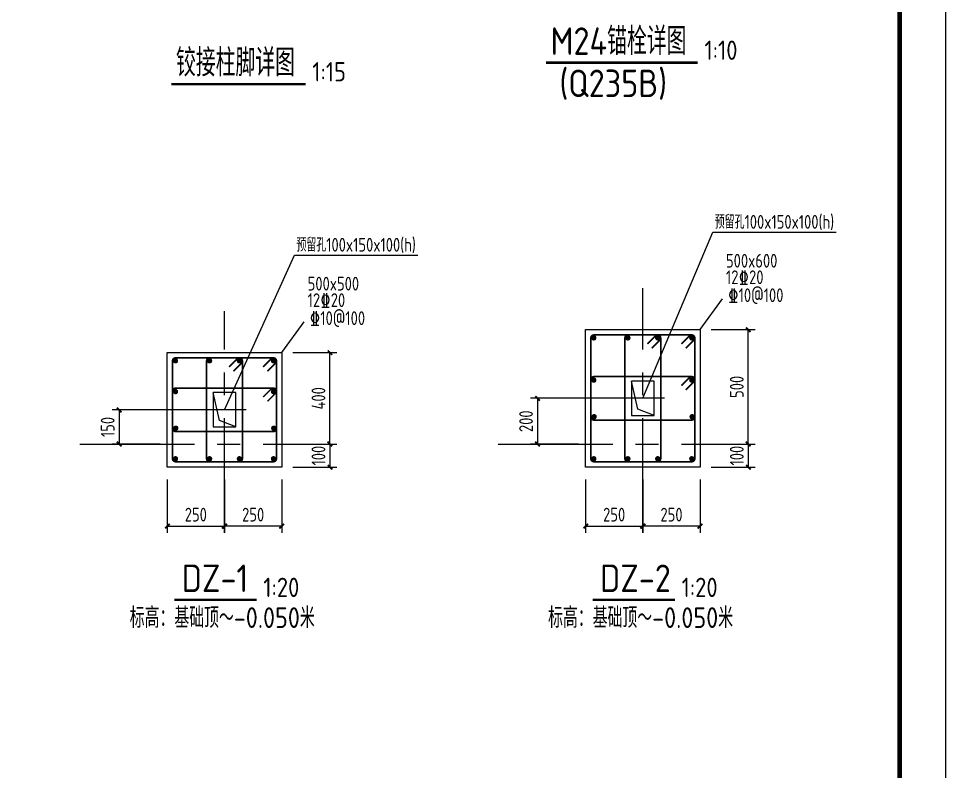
# Model space of a CAD drawing. Header units: millimetres. Extents: x 865490 to 879904, y 39442 to 44891.
# Drawn here: x 870354 to 870556, y 39725 to 39889.3 of the extents above; entities that cross this region are included whole.
import ezdxf

# ---------------------------------------------------------------- set-up
doc = ezdxf.new("R2010")
doc.units = ezdxf.units.MM
doc.header["$LTSCALE"] = 1000
doc.header["$MEASUREMENT"] = 0
doc.linetypes.add('CENTER', pattern=[2, 1.25, -0.25, 0.25, -0.25])
doc.linetypes.add('DOTE', pattern=[2.42, 2, -0.2, 0.02, -0.2])
for name, color, linetype in [('DIM', 7, 'Continuous'), ('DIM_SYMB', 3, 'Continuous'), ('DOTE', 1, 'DOTE'), ('PUB_TEXT', 7, 'Continuous'), ('图层4', 4, 'Continuous'), ('柱', 2, 'Continuous'), ('柱平法箍筋', 24, 'Continuous'), ('柱平法纵筋', 7, 'Continuous'), ('柱集中标注', 2, 'Continuous')]:
    doc.layers.add(name, color=color, linetype=linetype)
doc.styles.add('GBHZ', font='gbenor.shx', dxfattribs={"width": 0.9, "bigfont": 'gbcbig.shx'})
doc.dimstyles.new('Y20', dxfattribs={"dimscale": 0, "dimtxt": 3, "dimasz": 0.01, "dimexe": 1.5, "dimexo": 0.03, "dimgap": 1, "dimtad": 1, "dimdec": 0, "dimlfac": 20, "dimzin": 0, "dimdsep": 46, "dimtxsty": 'GBHZ', "dimblk1": 'DX', "dimblk2": 'DX', "dimsah": 1, "dimcen": 0.09, "dimdle": 1, "dimadec": 0, "dimazin": 0, "dimtfac": 1, "dimtdec": 0, "dimtix": 1, "dimtmove": 2, "dimatfit": 3, "dimldrblk": 'DX', "dimfxl": 0, "dimtolj": 1, "dimtzin": 0, "dimarcsym": 0})

# ---------------------------------------------------------------- blocks, each defined once
blk = doc.blocks.new('DX')
at = {"color": 0, "linetype": 'ByBlock', "const_width": 40}
blk.add_lwpolyline([(-54, -51), (46, 49)], dxfattribs=at)
blk = doc.blocks.new('*D1730')
at = {"layer": 'Defpoints', "color": 0, "linetype": 'ByBlock', "transparency": 16777216}
for p in [(870386.35, 39788.76), (870398.85, 39788.76), (870398.85, 39778.57)]:
    blk.add_point(p, dxfattribs=at)
at = {"layer": 'dim', "color": 0, "linetype": 'ByBlock', "lineweight": -2, "transparency": 16777216}
for p, q in [((870386.35, 39788.73), (870386.35, 39777.07)), ((870398.85, 39788.73), (870398.85, 39777.07)), ((870386.36, 39778.57), (870398.84, 39778.57))]:
    blk.add_line(p, q, dxfattribs=at)
at = {"layer": 'dim', "color": 0, "linetype": 'ByBlock', "lineweight": -2, "transparency": 16777216, "xscale": 0.01, "yscale": 0.01, "zscale": 0.01, "rotation": 180}
blk.add_blockref('DX', (870386.35, 39778.57), dxfattribs=at)
at = {"layer": 'dim', "color": 0, "linetype": 'ByBlock', "lineweight": -2, "transparency": 16777216, "xscale": 0.01, "yscale": 0.01, "zscale": 0.01}
blk.add_blockref('DX', (870398.85, 39778.57), dxfattribs=at)
at = {"layer": 'dim', "color": 0, "linetype": 'ByBlock', "transparency": 16777216, "insert": (870392.6, 39781.07), "char_height": 3, "attachment_point": 5, "style": 'GBHZ'}
blk.add_mtext('\\A1;250', dxfattribs=at)
blk = doc.blocks.new('*D1731')
at = {"layer": 'Defpoints', "color": 0, "linetype": 'ByBlock', "transparency": 16777216}
for p in [(870413.74, 39816.44), (870421.84, 39816.44), (870413.74, 39796.44)]:
    blk.add_point(p, dxfattribs=at)
at = {"layer": 'dim', "color": 0, "linetype": 'ByBlock', "lineweight": -2, "transparency": 16777216}
for p, q in [((870413.77, 39816.44), (870423.34, 39816.44)), ((870421.84, 39796.45), (870421.84, 39816.43)), ((870413.77, 39796.44), (870423.34, 39796.44))]:
    blk.add_line(p, q, dxfattribs=at)
at = {"layer": 'dim', "color": 0, "linetype": 'ByBlock', "lineweight": -2, "transparency": 16777216, "xscale": 0.01, "yscale": 0.01, "zscale": 0.01}
for p, rotation in [((870421.84, 39816.44), 90), ((870421.84, 39796.44), 270)]:
    blk.add_blockref('DX', p, dxfattribs=dict(at, rotation=rotation))
at = {"layer": 'dim', "color": 0, "linetype": 'ByBlock', "transparency": 16777216, "insert": (870419.34, 39806.44), "char_height": 3, "attachment_point": 5, "rotation": 90, "style": 'GBHZ'}
blk.add_mtext('\\A1;400', dxfattribs=at)
blk = doc.blocks.new('*D1732')
at = {"layer": 'Defpoints', "color": 0, "linetype": 'ByBlock', "transparency": 16777216}
for p in [(870413.74, 39796.44), (870413.74, 39791.44), (870421.84, 39791.44)]:
    blk.add_point(p, dxfattribs=at)
at = {"layer": 'dim', "color": 0, "linetype": 'ByBlock', "lineweight": -2, "transparency": 16777216}
for p, q in [((870413.77, 39796.44), (870423.34, 39796.44)), ((870421.84, 39796.45), (870421.84, 39796.46)), ((870421.84, 39796.44), (870421.84, 39791.44)), ((870413.77, 39791.44), (870423.34, 39791.44)), ((870421.84, 39791.43), (870421.84, 39791.42))]:
    blk.add_line(p, q, dxfattribs=at)
at = {"layer": 'dim', "color": 0, "linetype": 'ByBlock', "lineweight": -2, "transparency": 16777216, "xscale": 0.01, "yscale": 0.01, "zscale": 0.01}
for p, rotation in [((870421.84, 39796.44), 270), ((870421.84, 39791.44), 90)]:
    blk.add_blockref('DX', p, dxfattribs=dict(at, rotation=rotation))
at = {"layer": 'dim', "color": 0, "linetype": 'ByBlock', "transparency": 16777216, "insert": (870419.34, 39793.94), "char_height": 3, "attachment_point": 5, "rotation": 90, "style": 'GBHZ'}
blk.add_mtext('\\A1;100', dxfattribs=at)
blk = doc.blocks.new('*D1733')
at = {"layer": 'Defpoints', "color": 0, "linetype": 'ByBlock', "transparency": 16777216}
for p in [(870398.85, 39788.76), (870411.35, 39788.76), (870398.85, 39778.57)]:
    blk.add_point(p, dxfattribs=at)
at = {"layer": 'dim', "color": 0, "linetype": 'ByBlock', "lineweight": -2, "transparency": 16777216}
for p, q in [((870398.85, 39788.73), (870398.85, 39777.07)), ((870411.35, 39788.73), (870411.35, 39777.07)), ((870411.34, 39778.57), (870398.86, 39778.57))]:
    blk.add_line(p, q, dxfattribs=at)
at = {"layer": 'dim', "color": 0, "linetype": 'ByBlock', "lineweight": -2, "transparency": 16777216, "xscale": 0.01, "yscale": 0.01, "zscale": 0.01, "rotation": 180}
blk.add_blockref('DX', (870398.85, 39778.57), dxfattribs=at)
at = {"layer": 'dim', "color": 0, "linetype": 'ByBlock', "lineweight": -2, "transparency": 16777216, "xscale": 0.01, "yscale": 0.01, "zscale": 0.01}
blk.add_blockref('DX', (870411.35, 39778.57), dxfattribs=at)
at = {"layer": 'dim', "color": 0, "linetype": 'ByBlock', "transparency": 16777216, "insert": (870405.1, 39781.07), "char_height": 3, "attachment_point": 5, "style": 'GBHZ'}
blk.add_mtext('\\A1;250', dxfattribs=at)
blk = doc.blocks.new('*D1734')
at = {"layer": 'Defpoints', "color": 0, "linetype": 'ByBlock', "transparency": 16777216}
for p in [(870384.86, 39803.94), (870375.89, 39796.44), (870384.86, 39796.44)]:
    blk.add_point(p, dxfattribs=at)
at = {"layer": 'dim', "color": 0, "linetype": 'ByBlock', "lineweight": -2, "transparency": 16777216}
for p, q in [((870384.83, 39803.94), (870374.39, 39803.94)), ((870375.89, 39803.93), (870375.89, 39796.45)), ((870384.83, 39796.44), (870374.39, 39796.44))]:
    blk.add_line(p, q, dxfattribs=at)
at = {"layer": 'dim', "color": 0, "linetype": 'ByBlock', "lineweight": -2, "transparency": 16777216, "xscale": 0.01, "yscale": 0.01, "zscale": 0.01}
for p, rotation in [((870375.89, 39803.94), 90), ((870375.89, 39796.44), 270)]:
    blk.add_blockref('DX', p, dxfattribs=dict(at, rotation=rotation))
at = {"layer": 'dim', "color": 0, "linetype": 'ByBlock', "transparency": 16777216, "insert": (870373.39, 39800.19), "char_height": 3, "attachment_point": 5, "rotation": 90, "style": 'GBHZ'}
blk.add_mtext('\\A1;150', dxfattribs=at)
blk = doc.blocks.new('*D1951')
at = {"layer": 'Defpoints', "color": 0, "linetype": 'ByBlock', "transparency": 16777216}
for p in [(870477.55, 39788.76), (870490.05, 39788.76), (870490.05, 39778.57)]:
    blk.add_point(p, dxfattribs=at)
at = {"layer": 'dim', "color": 0, "linetype": 'ByBlock', "lineweight": -2, "transparency": 16777216}
for p, q in [((870477.55, 39788.73), (870477.55, 39777.07)), ((870490.05, 39788.73), (870490.05, 39777.07)), ((870477.56, 39778.57), (870490.04, 39778.57))]:
    blk.add_line(p, q, dxfattribs=at)
at = {"layer": 'dim', "color": 0, "linetype": 'ByBlock', "lineweight": -2, "transparency": 16777216, "xscale": 0.01, "yscale": 0.01, "zscale": 0.01, "rotation": 180}
blk.add_blockref('DX', (870477.55, 39778.57), dxfattribs=at)
at = {"layer": 'dim', "color": 0, "linetype": 'ByBlock', "lineweight": -2, "transparency": 16777216, "xscale": 0.01, "yscale": 0.01, "zscale": 0.01}
blk.add_blockref('DX', (870490.05, 39778.57), dxfattribs=at)
at = {"layer": 'dim', "color": 0, "linetype": 'ByBlock', "transparency": 16777216, "insert": (870483.8, 39781.07), "char_height": 3, "attachment_point": 5, "style": 'GBHZ'}
blk.add_mtext('\\A1;250', dxfattribs=at)
blk = doc.blocks.new('*D1952')
at = {"layer": 'Defpoints', "color": 0, "linetype": 'ByBlock', "transparency": 16777216}
for p in [(870504.94, 39821.44), (870513.04, 39821.44), (870504.94, 39796.44)]:
    blk.add_point(p, dxfattribs=at)
at = {"layer": 'dim', "color": 0, "linetype": 'ByBlock', "lineweight": -2, "transparency": 16777216}
for p, q in [((870504.97, 39821.44), (870514.54, 39821.44)), ((870513.04, 39796.45), (870513.04, 39821.43)), ((870504.97, 39796.44), (870514.54, 39796.44))]:
    blk.add_line(p, q, dxfattribs=at)
at = {"layer": 'dim', "color": 0, "linetype": 'ByBlock', "lineweight": -2, "transparency": 16777216, "xscale": 0.01, "yscale": 0.01, "zscale": 0.01}
for p, rotation in [((870513.04, 39821.44), 90), ((870513.04, 39796.44), 270)]:
    blk.add_blockref('DX', p, dxfattribs=dict(at, rotation=rotation))
at = {"layer": 'dim', "color": 0, "linetype": 'ByBlock', "transparency": 16777216, "insert": (870510.54, 39808.94), "char_height": 3, "attachment_point": 5, "rotation": 90, "style": 'GBHZ'}
blk.add_mtext('\\A1;500', dxfattribs=at)
blk = doc.blocks.new('*D1953')
at = {"layer": 'Defpoints', "color": 0, "linetype": 'ByBlock', "transparency": 16777216}
for p in [(870504.94, 39796.44), (870504.94, 39791.44), (870513.04, 39791.44)]:
    blk.add_point(p, dxfattribs=at)
at = {"layer": 'dim', "color": 0, "linetype": 'ByBlock', "lineweight": -2, "transparency": 16777216}
for p, q in [((870504.97, 39796.44), (870514.54, 39796.44)), ((870513.04, 39796.45), (870513.04, 39796.46)), ((870513.04, 39796.44), (870513.04, 39791.44)), ((870504.97, 39791.44), (870514.54, 39791.44)), ((870513.04, 39791.43), (870513.04, 39791.42))]:
    blk.add_line(p, q, dxfattribs=at)
at = {"layer": 'dim', "color": 0, "linetype": 'ByBlock', "lineweight": -2, "transparency": 16777216, "xscale": 0.01, "yscale": 0.01, "zscale": 0.01}
for p, rotation in [((870513.04, 39796.44), 270), ((870513.04, 39791.44), 90)]:
    blk.add_blockref('DX', p, dxfattribs=dict(at, rotation=rotation))
at = {"layer": 'dim', "color": 0, "linetype": 'ByBlock', "transparency": 16777216, "insert": (870510.54, 39793.94), "char_height": 3, "attachment_point": 5, "rotation": 90, "style": 'GBHZ'}
blk.add_mtext('\\A1;100', dxfattribs=at)
blk = doc.blocks.new('*D1954')
at = {"layer": 'Defpoints', "color": 0, "linetype": 'ByBlock', "transparency": 16777216}
for p in [(870490.05, 39788.76), (870502.55, 39788.76), (870490.05, 39778.57)]:
    blk.add_point(p, dxfattribs=at)
at = {"layer": 'dim', "color": 0, "linetype": 'ByBlock', "lineweight": -2, "transparency": 16777216}
for p, q in [((870490.05, 39788.73), (870490.05, 39777.07)), ((870502.55, 39788.73), (870502.55, 39777.07)), ((870502.54, 39778.57), (870490.06, 39778.57))]:
    blk.add_line(p, q, dxfattribs=at)
at = {"layer": 'dim', "color": 0, "linetype": 'ByBlock', "lineweight": -2, "transparency": 16777216, "xscale": 0.01, "yscale": 0.01, "zscale": 0.01, "rotation": 180}
blk.add_blockref('DX', (870490.05, 39778.57), dxfattribs=at)
at = {"layer": 'dim', "color": 0, "linetype": 'ByBlock', "lineweight": -2, "transparency": 16777216, "xscale": 0.01, "yscale": 0.01, "zscale": 0.01}
blk.add_blockref('DX', (870502.55, 39778.57), dxfattribs=at)
at = {"layer": 'dim', "color": 0, "linetype": 'ByBlock', "transparency": 16777216, "insert": (870496.3, 39781.07), "char_height": 3, "attachment_point": 5, "style": 'GBHZ'}
blk.add_mtext('\\A1;250', dxfattribs=at)
blk = doc.blocks.new('*D1950')
at = {"layer": 'Defpoints', "color": 0, "linetype": 'ByBlock', "transparency": 16777216}
for p in [(870476.06, 39806.44), (870467.09, 39796.44), (870476.06, 39796.44)]:
    blk.add_point(p, dxfattribs=at)
at = {"layer": 'dim', "color": 0, "linetype": 'ByBlock', "lineweight": -2, "transparency": 16777216}
for p, q in [((870476.03, 39806.44), (870465.59, 39806.44)), ((870467.09, 39806.43), (870467.09, 39796.45)), ((870476.03, 39796.44), (870465.59, 39796.44))]:
    blk.add_line(p, q, dxfattribs=at)
at = {"layer": 'dim', "color": 0, "linetype": 'ByBlock', "lineweight": -2, "transparency": 16777216, "xscale": 0.01, "yscale": 0.01, "zscale": 0.01}
for p, rotation in [((870467.09, 39806.44), 90), ((870467.09, 39796.44), 270)]:
    blk.add_blockref('DX', p, dxfattribs=dict(at, rotation=rotation))
at = {"layer": 'dim', "color": 0, "linetype": 'ByBlock', "transparency": 16777216, "insert": (870464.59, 39801.44), "char_height": 3, "attachment_point": 5, "rotation": 90, "style": 'GBHZ'}
blk.add_mtext('\\A1;200', dxfattribs=at)

msp = doc.modelspace()

# ---------------------------------------------------------------- linework, layer by layer
at = {"color": 0}
msp.add_line((870556.028, 40042.259), (870556.028, 39448.259), dxfattribs=at)
at = {"color": 0, "const_width": 1}
msp.add_lwpolyline([(870546.028, 39458.259), (869740.028, 39458.259), (869740.028, 40032.259), (870546.028, 40032.259)], close=True, dxfattribs=at)
at = {"layer": 'dim'}
for p, q in [((870488.936, 39804.093), (870487.548, 39810.189)), ((870397.739, 39801.593), (870396.35, 39807.689)), ((870492.548, 39802.689), (870488.936, 39804.093)), ((870401.35, 39800.189), (870397.739, 39801.593))]:
    msp.add_line(p, q, dxfattribs=at)
for points in [[(870492.548, 39802.689), (870492.548, 39810.189), (870487.548, 39810.189), (870487.548, 39802.689)], [(870401.35, 39800.189), (870401.35, 39807.689), (870396.35, 39807.689), (870396.35, 39800.189)]]:
    msp.add_lwpolyline(points, close=True, dxfattribs=at)
at = {"layer": 'DIM_SYMB', "const_width": 0.525}
for points in [[(870468.923, 39879.65), (870502.022, 39879.65)], [(870387.261, 39874.95), (870416.52, 39874.95)], [(870387.892, 39762.49), (870405.841, 39762.49)], [(870479.09, 39762.49), (870497.038, 39762.49)]]:
    msp.add_lwpolyline(points, dxfattribs=at)
at = {"layer": 'DOTE', "linetype": 'CENTER', "ltscale": 0.02}
for p, q in [((870490.048, 39777.103), (870490.048, 39830.486)), ((870398.85, 39777.103), (870398.85, 39825.486)), ((870494.752, 39806.439), (870476.058, 39806.439)), ((870403.554, 39803.939), (870384.86, 39803.939)), ((870367.281, 39796.439), (870414.591, 39796.439)), ((870458.478, 39796.439), (870505.788, 39796.439))]:
    msp.add_line(p, q, dxfattribs=at)
at = {"layer": '图层4'}
for p, q in [((870490.048, 39806.439), (870505.283, 39842.658)), ((870505.283, 39842.658), (870532.222, 39842.658)), ((870398.85, 39803.939), (870414.086, 39837.658)), ((870414.086, 39837.658), (870441.024, 39837.658))]:
    msp.add_line(p, q, dxfattribs=at)
at = {"layer": '柱'}
for points in [[(870477.548, 39791.439), (870477.548, 39821.439), (870502.548, 39821.439), (870502.548, 39791.439)], [(870386.35, 39791.439), (870386.35, 39816.439), (870411.35, 39816.439), (870411.35, 39791.439)]]:
    msp.add_lwpolyline(points, close=True, dxfattribs=at)
at = {"layer": '柱平法箍筋', "const_width": 0.35}
for points in [[(870498.476, 39818.309), (870500.243, 39820.077, -0.6681785), (870501.381, 39819.606), (870501.381, 39793.273, -0.4142136), (870500.715, 39792.606), (870479.381, 39792.606, -0.4142136), (870478.715, 39793.273), (870478.715, 39819.606, -0.4142131), (870479.381, 39820.273), (870500.715, 39820.273, -0.6681788), (870501.186, 39819.134), (870499.418, 39817.367)], [(870491.047, 39818.309), (870492.815, 39820.077, -0.6681785), (870493.953, 39819.606), (870493.953, 39793.273, -0.4142136), (870493.286, 39792.606), (870486.81, 39792.606, -0.4142136), (870486.143, 39793.273), (870486.143, 39819.606, -0.4142131), (870486.81, 39820.273), (870493.286, 39820.273, -0.6681788), (870493.758, 39819.134), (870491.99, 39817.367)], [(870407.278, 39813.309), (870409.046, 39815.077, -0.6681785), (870410.184, 39814.606), (870410.184, 39793.273, -0.4142136), (870409.517, 39792.606), (870388.184, 39792.606, -0.4142136), (870387.517, 39793.273), (870387.517, 39814.606, -0.4142131), (870388.184, 39815.273), (870409.517, 39815.273, -0.6681788), (870409.988, 39814.134), (870408.221, 39812.367)], [(870399.849, 39813.309), (870401.617, 39815.077, -0.6681785), (870402.755, 39814.606), (870402.755, 39793.273, -0.4142136), (870402.089, 39792.606), (870395.612, 39792.606, -0.4142136), (870394.946, 39793.273), (870394.946, 39814.606, -0.4142131), (870395.612, 39815.273), (870402.089, 39815.273, -0.6681788), (870402.56, 39814.134), (870400.792, 39812.367)], [(870498.476, 39809.22), (870500.243, 39810.988, -0.6681786), (870501.381, 39810.517), (870501.381, 39802.362, -0.4142136), (870500.715, 39801.695), (870479.381, 39801.695, -0.4142136), (870478.715, 39802.362), (870478.715, 39810.517, -0.4142136), (870479.381, 39811.183), (870500.715, 39811.183, -0.6681786), (870501.186, 39810.045), (870499.418, 39808.278)], [(870407.278, 39806.72), (870409.046, 39808.488, -0.6681786), (870410.184, 39808.017), (870410.184, 39799.862, -0.4142136), (870409.517, 39799.195), (870388.184, 39799.195, -0.4142136), (870387.517, 39799.862), (870387.517, 39808.017, -0.4142136), (870388.184, 39808.683), (870409.517, 39808.683, -0.6681786), (870409.988, 39807.545), (870408.221, 39805.778)], [(870478.783, 39802.567, 0.4148462), (870479.451, 39801.901)], [(870387.585, 39800.067, 0.4148462), (870388.253, 39799.401)]]:
    msp.add_lwpolyline(points, format="xyb", dxfattribs=at)
at = {"layer": '柱平法纵筋', "const_width": 0.583}
for points in [[(870479.365, 39819.914, -1), (870479.365, 39819.331, -1), (870479.365, 39819.914, -1)], [(870486.793, 39819.914, -1), (870486.793, 39819.331, -1), (870486.793, 39819.914, -1)], [(870493.303, 39819.914, -1), (870493.303, 39819.331, -1), (870493.303, 39819.914, -1)], [(870500.731, 39819.914, -1), (870500.731, 39819.331, -1), (870500.731, 39819.914, -1)], [(870388.167, 39814.914, -1), (870388.167, 39814.331, -1), (870388.167, 39814.914, -1)], [(870395.596, 39814.914, -1), (870395.596, 39814.331, -1), (870395.596, 39814.914, -1)], [(870402.105, 39814.914, -1), (870402.105, 39814.331, -1), (870402.105, 39814.914, -1)], [(870409.534, 39814.914, -1), (870409.534, 39814.331, -1), (870409.534, 39814.914, -1)], [(870479.365, 39810.7, -1), (870479.365, 39810.117, -1), (870479.365, 39810.7, -1)], [(870500.731, 39810.7, -1), (870500.731, 39810.117, -1), (870500.731, 39810.7, -1)], [(870388.167, 39808.2, -1), (870388.167, 39807.617, -1), (870388.167, 39808.2, -1)], [(870409.534, 39808.2, -1), (870409.534, 39807.617, -1), (870409.534, 39808.2, -1)], [(870479.141, 39802.428, -1), (870479.725, 39802.428, -1), (870479.141, 39802.428, -1)], [(870500.508, 39802.428, -1), (870501.091, 39802.428, -1), (870500.508, 39802.428, -1)], [(870387.944, 39799.928, -1), (870388.527, 39799.928, -1), (870387.944, 39799.928, -1)], [(870409.31, 39799.928, -1), (870409.894, 39799.928, -1), (870409.31, 39799.928, -1)], [(870388.167, 39793.548, -1), (870388.167, 39792.964, -1), (870388.167, 39793.548, -1)], [(870395.596, 39793.548, -1), (870395.596, 39792.964, -1), (870395.596, 39793.548, -1)], [(870402.105, 39793.548, -1), (870402.105, 39792.964, -1), (870402.105, 39793.548, -1)], [(870409.534, 39793.548, -1), (870409.534, 39792.964, -1), (870409.534, 39793.548, -1)], [(870479.365, 39793.548, -1), (870479.365, 39792.964, -1), (870479.365, 39793.548, -1)], [(870486.793, 39793.548, -1), (870486.793, 39792.964, -1), (870486.793, 39793.548, -1)], [(870493.303, 39793.548, -1), (870493.303, 39792.964, -1), (870493.303, 39793.548, -1)], [(870500.731, 39793.548, -1), (870500.731, 39792.964, -1), (870500.731, 39793.548, -1)]]:
    msp.add_lwpolyline(points, format="xyb", dxfattribs=at)
at = {"layer": '柱集中标注'}
for p, q in [((870502.548, 39821.439), (870507.444, 39828.111)), ((870411.35, 39816.439), (870416.246, 39823.111))]:
    msp.add_line(p, q, dxfattribs=at)

# ---------------------------------------------------------------- texts
at = {"layer": 'PUB_TEXT', "style": 'GBHZ'}
for s, height, p in [('M24锚栓详图', 6, (870469.947, 39881.351)), ('1:10', 4.2, (870503.492, 39880.269)), ('铰接柱脚详图', 6, (870388.284, 39876.651)), ('1:15', 4.2, (870417.99, 39875.57)), ('(Q235B)', 6, (870471.879, 39872.149)), ('DZ-1', 6, (870389.537, 39764.191)), ('DZ-2', 6, (870480.735, 39764.191)), ('1:20', 4.2, (870407.311, 39763.109)), ('1:20', 4.2, (870498.508, 39763.109)), ('标高：基础顶～-0.050米', 4.5, (870378.2, 39756.355)), ('标高：基础顶～-0.050米', 4.5, (870469.397, 39756.355))]:
    msp.add_text(s, height=height, dxfattribs=at).set_placement(p)
at = {"layer": '柱集中标注', "style": 'GBHZ', "width": 0.9}
for s, p in [('预留孔100x150x100(h)', (870505.737, 39843.43)), ('预留孔100x150x100(h)', (870414.539, 39838.43)), ('500x600', (870508.179, 39834.951)), ('12%%13220', (870508.179, 39831.351)), ('500x500', (870416.981, 39829.951)), ('12%%13220', (870416.981, 39826.351)), ('%%13210@100', (870508.626, 39827.428)), ('%%13210@100', (870417.428, 39822.428))]:
    msp.add_text(s, height=3, dxfattribs=at).set_placement(p)

# ---------------------------------------------------------------- dimensions: what is measured, and where the dimension line sits
at = {"layer": 'dim', "linetype": 'ByBlock'}
for base, p1, p2, angle, picture, middle in [((870513.042, 39821.439), (870504.935, 39796.439), (870504.935, 39821.439), 90, '*D1952', (870510.542, 39808.939)), ((870421.844, 39816.439), (870413.738, 39796.439), (870413.738, 39816.439), 90, '*D1731', (870419.344, 39806.439)), ((870467.09, 39796.439), (870476.058, 39806.439), (870476.058, 39796.439), 90, '*D1950', (870464.59, 39801.439)), ((870375.892, 39796.439), (870384.86, 39803.939), (870384.86, 39796.439), 90, '*D1734', (870373.392, 39800.189)), ((870421.844, 39791.439), (870413.738, 39796.439), (870413.738, 39791.439), 270, '*D1732', (870419.344, 39793.939)), ((870513.042, 39791.439), (870504.935, 39796.439), (870504.935, 39791.439), 270, '*D1953', (870510.542, 39793.939)), ((870398.85, 39778.571), (870411.35, 39788.76), (870398.85, 39788.76), 180, '*D1733', (870405.1, 39781.071)), ((870490.048, 39778.571), (870502.548, 39788.76), (870490.048, 39788.76), 180, '*D1954', (870496.298, 39781.071))]:
    dim = msp.add_linear_dim(base=base, p1=p1, p2=p2, angle=angle, dimstyle='Y20', override={"dimscale": 1}, dxfattribs=at)
    dim.commit()
    dim.dimension.update_dxf_attribs({"geometry": picture, "text_midpoint": middle})
for base, p1, p2, picture, middle in [((870398.85, 39778.571), (870386.35, 39788.76), (870398.85, 39788.76), '*D1730', (870392.6, 39781.071)), ((870490.048, 39778.571), (870477.548, 39788.76), (870490.048, 39788.76), '*D1951', (870483.798, 39781.071))]:
    dim = msp.add_linear_dim(base=base, p1=p1, p2=p2, dimstyle='Y20', override={"dimscale": 1}, dxfattribs=at)
    dim.commit()
    dim.dimension.update_dxf_attribs({"geometry": picture, "text_midpoint": middle})

doc.saveas('drawing.dxf')
